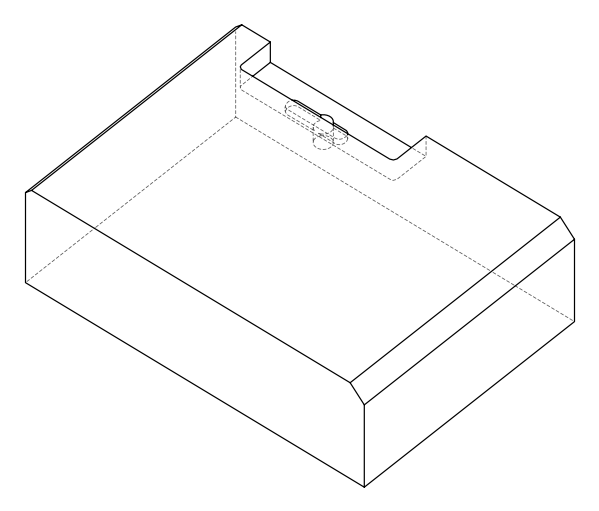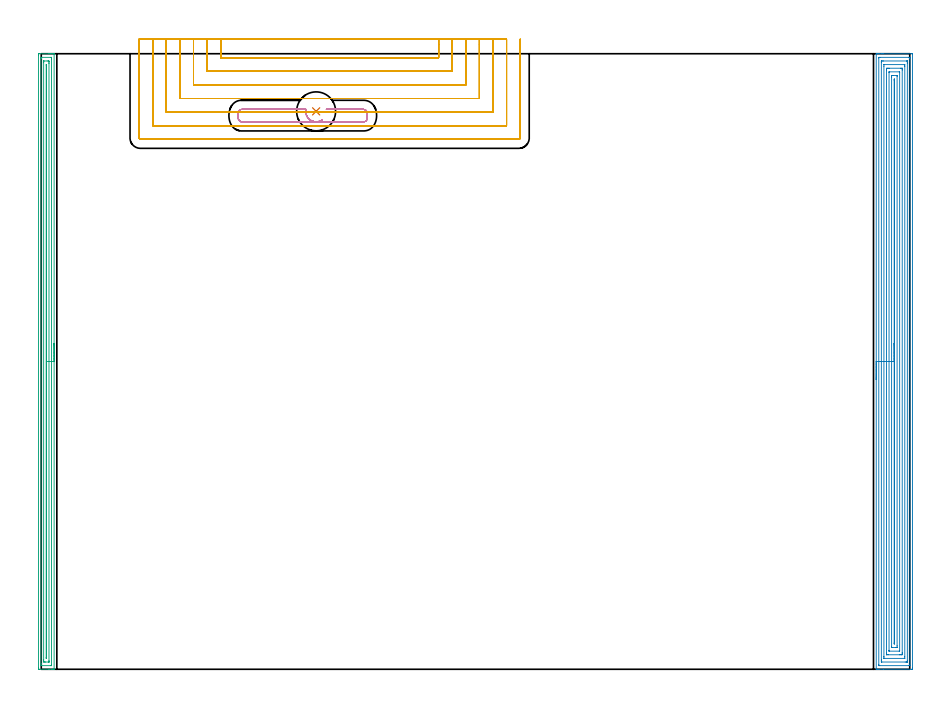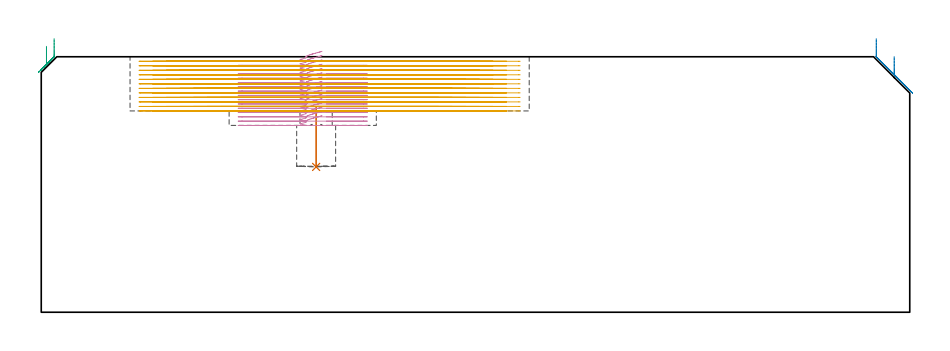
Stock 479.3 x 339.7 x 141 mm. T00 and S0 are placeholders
(PLAN: 5 operations, 2 tool changes, 126.7 min)
(1 INDEXABLE_INSERT_DRILL_BLIND_HOLE_FROM_SOLID | STEP1POCKET | NXT0302_014 | 0.14 min | 21946 mm3)
(2 AREA_MILL | FG_CHAMFER_SURFACE | UGT0205_001 | 21.94 min | 67940 mm3)
(3 AREA_MILL_1 | FG_CHAMFER_SURFACE_1 | UGT0205_001 | 11.02 min | 12552 mm3)
(4 MILL_RECTANGULAR_POCKET | POCKET_RECTANGULAR_STRAIGHT | NXT0201_013 | Follow Part, ap 2.5, ae 75% | 5.87 min | 38819 mm3)
(5 MILL_SLOT | SLOT_PARTIAL_RECTANGULAR | NXT0201_013 | Follow Part, ap 2.5, ae 75% | 87.69 min | 302024 mm3)
(TOOL NXT0302_014 | Index. Insert Drill 21.5mm [880-D2150L25-03] | D21.5 PA176 FL65 Z2)
(TOOL UGT0205_001 | Chamfer Mill 20 x 3 x 45 deg. | D20 FL50 Z2)
(TOOL NXT0201_013 | ENDMILL 10mm | D10 FL30 Z4)
(OP 1 INDEXABLE_INSERT_DRILL_BLIND_HOLE_FROM_SOLID)
G17 G21 G94 G90
T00 M6
G54
G17 G0 G90 X151.7 Y307.9 S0 M3
G43 Z151. H1
G94 G81 G98 Z80.2 F250. R113.1
G80
M5
M2
(OP 2 AREA_MILL)
G17 G21 G94 G90
T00 M6
G54
G17 G0 G90 X460.8 Y159.85 S1061 M3
G43 Z151. H0
G94 G1 Y159.888 Z150.128 F250.
Y160.002 Z149.264
Y160.191 Z148.412
Y160.453 Z147.58
Y160.787 Z146.774
Y161.19 Z146.
Y161.658 Z145.264
Y162.19 Z144.572
Y162.779 Z143.929
Y163.422 Z143.34
Y164.114 Z142.808
Y164.85 Z142.34
Y165.624 Z141.937
Y166.43 Z141.603
Y167.262 Z141.341
Y168.113 Z141.152
Y168.978 Z141.038
Y169.85 Z141.
Y339.532
X460.803 Y339.69 Z140.988
X460.862 Y339.693 Z140.93
X461.264 Y339.7 Z140.535
X461.642 Z140.157
X462.312 Z139.483
X463.541 Z138.256
X464.099 Z137.695
X464.714 Z137.082
X480.181 Z121.616
X480.462 Y339.698 Z121.335
X480.792 Y339.69 Z121.006
X480.799 Y339.361 Z120.999
X480.8 Y0.614 Z121.
X480.797 Y0.337 Z121.002
X480.792 Y0.01 Z121.006
X480.46 Y0. Z121.337
X464.714 Z137.082
X462.312 Z139.483
X461.264 Z140.535
X460.864 Y0.001 Z140.927
X460.846 Y0.003 Z140.945
X460.803 Y0.01 Z140.988
X460.8 Y0.167 Z141.
Y169.85
X462.214 Z139.586
X462.215 Y337.398 Z139.585
X462.216 Y337.496 Z139.584
X462.221 Y337.683 Z139.579
X462.312 Y337.69 Z139.488
X462.807 Y337.699 Z138.993
X478.887 Y337.7 Z122.913
X479.287 Y337.698 Z122.513
X479.344 Y337.695 Z122.456
X479.373 Y337.691 Z122.427
X479.379 Y337.594 Z122.421
X479.385 Y337.398 Z122.415
X479.386 Y337.3 Z122.414
Y337.202
X479.385 Y2.302 Z122.415
X479.384 Y2.204 Z122.416
X479.379 Y2.017 Z122.421
X479.287 Y2.01 Z122.513
X478.793 Y2.001 Z123.007
X462.713 Y2. Z139.087
X462.312 Y2.002 Z139.488
X462.256 Y2.005 Z139.544
X462.227 Y2.009 Z139.573
X462.221 Y2.106 Z139.579
X462.215 Y2.302 Z139.585
X462.214 Y2.4 Z139.586
Y2.498
Y169.85
X463.628 Z138.172
X463.629 Y335.091 Z138.171
X463.63 Y335.514 Z138.17
X463.633 Y335.631 Z138.167
X463.635 Y335.681 Z138.165
X463.727 Y335.69 Z138.073
X463.915 Y335.698 Z137.885
X464.099 Y335.699 Z137.701
X464.806 Y335.7 Z136.994
X477.687 Z124.113
X477.811 Y335.698 Z123.989
X477.91 Y335.693 Z123.89
X477.965 Y335.688 Z123.835
X477.967 Y335.669 Z123.833
X477.969 Y335.514 Z123.831
X477.971 Y335.043 Z123.829
X477.972 Y334.621 Z123.828
X477.971 Y4.609 Z123.829
X477.97 Y4.186 Z123.83
X477.967 Y4.069 Z123.833
X477.965 Y4.019 Z123.835
X477.873 Y4.01 Z123.927
X477.685 Y4.002 Z124.115
X477.501 Y4.001 Z124.299
X476.794 Y4. Z125.006
X463.913 Z137.887
X463.789 Y4.002 Z138.011
X463.69 Y4.007 Z138.11
X463.635 Y4.012 Z138.165
X463.633 Y4.031 Z138.167
X463.631 Y4.186 Z138.169
X463.629 Y4.657 Z138.171
X463.628 Y5.079 Z138.172
Y169.85
X465.043 Z136.757
Y332.834
X465.049 Y333.672 Z136.751
X465.053 Y333.69 Z136.747
X465.075 Y333.695 Z136.725
X465.129 Y333.699 Z136.671
X476.474 Z125.326
X476.526 Y333.695 Z125.274
X476.547 Y333.69 Z125.253
X476.55 Y333.678 Z125.25
X476.557 Y332.885 Z125.243
Y332.834
Y6.865
X476.551 Y6.028 Z125.249
X476.547 Y6.01 Z125.253
X476.525 Y6.005 Z125.275
X476.471 Y6.001 Z125.329
X465.126 Z136.674
X465.074 Y6.005 Z136.726
X465.053 Y6.01 Z136.747
X465.05 Y6.022 Z136.75
X465.043 Y6.815 Z136.757
Y6.865
Y169.85
X466.457 Z135.343
Y330.478
X466.458 Y331.048 Z135.342
X466.46 Y331.368 Z135.34
X466.464 Y331.684 Z135.336
X466.78 Y331.693 Z135.02
X467.023 Y331.698 Z134.777
X467.673 Y331.7 Z134.127
X467.915 Z133.885
X474.169 Z127.631
X474.82 Y331.699 Z126.98
X475.066 Y331.696 Z126.734
X475.123 Y331.69 Z126.677
X475.136 Y331.673 Z126.664
X475.138 Y331.623 Z126.662
X475.142 Y331.048 Z126.658
X475.143 Y330.726 Z126.657
Y9.222
X475.142 Y8.652 Z126.658
X475.14 Y8.332 Z126.66
X475.136 Y8.016 Z126.664
X474.82 Y8.007 Z126.98
X474.577 Y8.002 Z127.223
X473.927 Y8. Z127.873
X473.685 Z128.115
X467.431 Z134.369
X466.78 Y8.001 Z135.02
X466.534 Y8.004 Z135.266
X466.477 Y8.01 Z135.323
X466.464 Y8.027 Z135.336
X466.462 Y8.076 Z135.338
X466.458 Y8.652 Z135.342
X466.457 Y8.974 Z135.343
Y169.85
X467.871 Z133.929
X467.872 Y329.262 Z133.928
X467.875 Y329.609 Z133.925
X467.878 Y329.687 Z133.922
X467.983 Y329.694 Z133.817
X468.129 Y329.699 Z133.671
X473.49 Z128.31
X473.675 Y329.694 Z128.125
X473.712 Y329.691 Z128.088
X473.722 Y329.627 Z128.078
X473.727 Y329.462 Z128.073
X473.728 Y329.262 Z128.072
Y10.438
X473.725 Y10.09 Z128.075
X473.722 Y10.013 Z128.078
X473.617 Y10.006 Z128.183
X473.471 Y10.001 Z128.329
X468.11 Z133.69
X467.925 Y10.006 Z133.875
X467.888 Y10.009 Z133.912
X467.878 Y10.073 Z133.922
X467.873 Y10.238 Z133.927
X467.872 Y10.438 Z133.928
X467.871 Y169.85 Z133.929
X469.285 Z132.515
Y326.757
X469.289 Y327.476 Z132.511
X469.292 Y327.644 Z132.508
X469.298 Y327.69 Z132.502
X469.348 Y327.694 Z132.452
X469.46 Y327.697 Z132.34
X470.129 Y327.7 Z131.671
X471.916 Z129.884
X472.14 Z129.66
X472.215 Y327.698 Z129.585
X472.274 Y327.694 Z129.526
X472.307 Y327.69 Z129.493
X472.309 Y327.65 Z129.491
X472.313 Y327.476 Z129.487
X472.314 Y327.302 Z129.486
Y12.943
X472.311 Y12.224 Z129.489
X472.308 Y12.056 Z129.492
X472.302 Y12.01 Z129.498
X472.252 Y12.006 Z129.548
X472.14 Y12.003 Z129.66
X471.471 Y12. Z130.329
X469.684 Z132.116
X469.46 Z132.34
X469.385 Y12.002 Z132.415
X469.326 Y12.006 Z132.474
X469.293 Y12.01 Z132.507
X469.291 Y12.05 Z132.509
X469.287 Y12.224 Z132.513
X469.286 Y12.398 Z132.514
X469.285 Y169.85 Z132.515
X470.699 Z131.101
X470.7 Y324.998 Z131.1
X470.701 Y325.342 Z131.099
X470.707 Y325.69 Z131.093
X470.795 Y325.692 Z131.005
X470.893 Y325.69 Z130.907
X470.898 Y325.489 Z130.902
X470.9 Y325.143 Z130.9
Y14.702
X470.899 Y14.358 Z130.901
X470.893 Y14.01 Z130.907
X470.805 Y14.008 Z130.995
X470.707 Y14.01 Z131.093
X470.702 Y14.211 Z131.098
X470.7 Y14.557 Z131.1
X470.699 Y169.85 Z131.101
Y170.722 Z131.139
Y171.586 Z131.252
Y172.438 Z131.441
Y173.27 Z131.704
Y174.076 Z132.037
Y174.85 Z132.44
Y175.586 Z132.909
Y176.278 Z133.44
Y176.921 Z134.029
Y177.51 Z134.673
Y178.041 Z135.365
Y178.51 Z136.101
Y178.913 Z136.874
Y179.247 Z137.68
Y179.509 Z138.512
Y179.698 Z139.364
Y179.812 Z140.229
Y179.85 Z141.101
G0 Z151.
M5
M2
(OP 3 AREA_MILL_1)
G17 G21 G94 G90
T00 M6
G54
G17 G0 G90 X7.1 Y179.85 S1061 M3
G43 Z151. H0
G94 G1 Y179.812 Z150.128 F250.
Y179.698 Z149.263
Y179.509 Z148.412
Y179.247 Z147.58
Y178.913 Z146.774
Y178.51 Z146.
Y178.041 Z145.264
Y177.51 Z144.572
Y176.921 Z143.929
Y176.278 Z143.34
Y175.586 Z142.808
Y174.85 Z142.34
Y174.076 Z141.937
Y173.27 Z141.603
Y172.438 Z141.341
Y171.586 Z141.152
Y170.722 Z141.038
Y169.85 Z141.
Y0.167
X7.098 Y0.01 Z140.988
X6.966 Y0.002 Z140.858
X6.828 Y0. Z140.728
X6.519 Z140.419
X5.863 Z139.757
X4.659 Z138.556
X4.113 Z138.007
X-1.138 Y0.001 Z132.759
X-1.493 Y0.01 Z132.405
X-1.498 Y0.247 Z132.401
X-1.5 Y0.614 Z132.4
Y0.984
Y339.086
X-1.498 Y339.453 Z132.401
X-1.493 Y339.69 Z132.405
X-1.138 Y339.7 Z132.759
X4.113 Z138.007
X4.659 Z138.556
X4.988 Z138.884
X5.535 Z139.431
X5.863 Z139.757
X6.519 Z140.419
X6.828 Z140.728
X6.966 Y339.698 Z140.858
X7.098 Y339.69 Z140.988
X7.1 Y339.532 Z141.
Y169.85
X5.686 Z139.586
X5.685 Y2.581 Z139.585
X5.684 Y2.4 Z139.584
X5.679 Y2.045 Z139.579
X5.678 Y2.01 Z139.578
X5.615 Y2.006 Z139.515
X5.51 Y2.002 Z139.41
X5.379 Y2. Z139.279
X0.128 Y2.001 Z134.028
X-0.03 Y2.006 Z133.87
X-0.059 Y2.01 Z133.841
X-0.079 Y2.016 Z133.821
X-0.08 Y2.051 Z133.82
X-0.084 Y2.218 Z133.816
X-0.085 Y2.4 Z133.815
X-0.086 Y3.113 Z133.814
X-0.085 Y337.119 Z133.815
X-0.084 Y337.3 Z133.816
X-0.079 Y337.655 Z133.821
X-0.078 Y337.69 Z133.822
X-0.015 Y337.694 Z133.885
X0.09 Y337.698 Z133.99
X0.221 Y337.7 Z134.121
X5.472 Y337.699 Z139.372
X5.63 Y337.694 Z139.53
X5.659 Y337.69 Z139.559
X5.679 Y337.683 Z139.579
X5.68 Y337.649 Z139.58
X5.684 Y337.482 Z139.584
X5.685 Y337.3 Z139.585
X5.686 Y336.587 Z139.586
Y169.85
X4.272 Z138.172
X4.271 Y4.917 Z138.171
X4.269 Y4.186 Z138.169
X4.267 Y4.029 Z138.167
X4.265 Y4.011 Z138.165
X4.249 Y4.007 Z138.149
X4.204 Y4.003 Z138.104
X4.113 Y4.001 Z138.013
X2.362 Y4. Z136.262
X1.666 Y4.004 Z135.566
X1.487 Y4.01 Z135.387
X1.335 Y4.033 Z135.235
X1.332 Y4.186 Z135.232
X1.33 Y4.347 Z135.23
X1.329 Y5.079 Z135.229
X1.328 Y5.242 Z135.228
X1.329 Y334.783 Z135.229
X1.331 Y335.514 Z135.231
X1.333 Y335.671 Z135.233
X1.335 Y335.689 Z135.235
X1.351 Y335.693 Z135.251
X1.396 Y335.697 Z135.296
X1.487 Y335.699 Z135.387
X3.238 Y335.7 Z137.138
X3.934 Y335.696 Z137.834
X4.113 Y335.69 Z138.013
X4.265 Y335.667 Z138.165
X4.268 Y335.514 Z138.168
X4.27 Y335.353 Z138.17
X4.271 Y334.621 Z138.171
X4.272 Y334.458 Z138.172
Y169.85
X2.857 Z136.757
Y6.302
X2.853 Y6.185 Z136.753
X2.845 Y6.01 Z136.745
X2.8 Y6.007 Z136.7
X2.755 Y6.01 Z136.655
X2.747 Y6.185 Z136.647
X2.743 Y6.302 Z136.643
Y6.36
Y333.398
X2.747 Y333.515 Z136.647
X2.755 Y333.69 Z136.655
X2.8 Y333.692 Z136.7
X2.845 Y333.69 Z136.745
X2.853 Y333.515 Z136.753
X2.857 Y333.398 Z136.757
Y333.34
Y169.85
Y168.978 Z136.795
Y168.113 Z136.909
Y167.262 Z137.098
Y166.43 Z137.36
Y165.624 Z137.694
Y164.85 Z138.097
Y164.114 Z138.566
Y163.422 Z139.097
Y162.779 Z139.686
Y162.19 Z140.329
Y161.658 Z141.022
Y161.19 Z141.757
Y160.787 Z142.531
Y160.453 Z143.337
Y160.191 Z144.169
Y160.002 Z145.021
Y159.888 Z145.886
Y159.85 Z146.757
G0 Z151.
M5
M2
(OP 4 MILL_RECTANGULAR_POCKET)
G17 G21 G94 G90
T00 M6
G54
G17 G0 G90 X154.956 Y303.178 S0 M3
G43 Z151. H0
Z144.
G94 G1 X154.557 Y302.913 Z143.871 F250.
X154.26 Y302.745 Z143.78
X153.859 Y302.567 Z143.663
X153.536 Y302.458 Z143.571
X153.212 Y302.35 Z143.48
X152.276 Y302.178 Z143.225
X151.324 Y302.16 Z142.969
X150.381 Y302.298 Z142.714
X150.054 Y302.394 Z142.623
X149.78 Y302.477 Z142.546
X149.516 Y302.587 Z142.47
X149.2 Y302.719 Z142.378
X148.56 Y303.082 Z142.181
X147.971 Y303.523 Z141.983
X147.441 Y304.034 Z141.786
X146.98 Y304.608 Z141.589
X146.799 Y304.898 Z141.497
X146.458 Y305.54 Z141.302
X146.32 Y305.851 Z141.211
X146.074 Y306.699 Z140.975
X145.959 Y307.574 Z140.738
X145.978 Y308.456 Z140.502
X146.067 Y309. Z140.354
X142.852 Z139.493
X146.067 Z138.631
X110.8 F500.
G3 X108.7 Y306.9 R2.1
G1 Y304.2
G3 X110.8 Y302.1 R2.1
G1 X177.8
G3 X179.9 Y304.2 R2.1
G1 Y306.9
G3 X177.8 Y309. R2.1
G1 X157.335
G0 X154.957 Y303.179 Z141.631
G1 X154.557 Y302.913 Z141.502 F250.
X154.344 Y302.793 Z141.437
X154.122 Y302.691 Z141.372
X153.813 Y302.548 Z141.28
X152.979 Y302.292 Z141.046
X152.116 Y302.164 Z140.813
X151.244 Y302.165 Z140.579
X150.381 Y302.298 Z140.345
X150.054 Y302.394 Z140.254
X149.771 Y302.48 Z140.175
X149.499 Y302.594 Z140.095
X149.183 Y302.727 Z140.004
X148.548 Y303.09 Z139.808
X147.963 Y303.529 Z139.612
X147.438 Y304.037 Z139.416
X146.98 Y304.608 Z139.22
X146.799 Y304.898 Z139.128
X146.458 Y305.54 Z138.933
X146.32 Y305.851 Z138.842
X146.059 Y306.768 Z138.587
X145.953 Y307.714 Z138.332
X146.002 Y308.666 Z138.076
X146.067 Y309. Z137.985
X142.853 Z137.124
X146.067 Z136.262
X110.8 F500.
G3 X108.7 Y306.9 R2.1
G1 Y304.2
G3 X110.8 Y302.1 R2.1
G1 X177.8
G3 X179.9 Y304.2 R2.1
G1 Y306.9
G3 X177.8 Y309. R2.1
G1 X157.335
G0 X154.956 Y303.179 Z139.262
G1 X154.557 Y302.913 Z139.134 F250.
X154.26 Y302.745 Z139.042
X153.525 Y302.444 Z138.83
X152.756 Y302.246 Z138.617
X151.967 Y302.155 Z138.404
X151.174 Y302.171 Z138.191
X150.389 Y302.295 Z137.979
X150.062 Y302.391 Z137.887
X149.735 Y302.491 Z137.796
X148.933 Y302.857 Z137.56
X148.196 Y303.34 Z137.323
X147.54 Y303.928 Z137.087
X146.98 Y304.608 Z136.851
X146.799 Y304.898 Z136.76
X146.458 Y305.54 Z136.565
X146.32 Y305.851 Z136.474
X146.059 Y306.768 Z136.218
X145.953 Y307.714 Z135.963
X146.002 Y308.666 Z135.708
X146.067 Y309. Z135.617
X142.852 Z134.755
X146.067 Z133.894
X110.8 F500.
G3 X108.7 Y306.9 R2.1
G1 Y304.2
G3 X110.8 Y302.1 R2.1
G1 X177.8
G3 X179.9 Y304.2 R2.1
G1 Y306.9
G3 X177.8 Y309. R2.1
G1 X157.335
G0 X154.956 Y303.179 Z136.894
G1 X154.557 Y302.913 Z136.765 F250.
X154.26 Y302.745 Z136.674
X153.525 Y302.444 Z136.461
X152.756 Y302.246 Z136.248
X151.967 Y302.155 Z136.035
X151.174 Y302.171 Z135.823
X150.389 Y302.295 Z135.61
X150.062 Y302.391 Z135.519
X149.735 Y302.491 Z135.427
X148.933 Y302.857 Z135.191
X148.196 Y303.34 Z134.955
X147.54 Y303.928 Z134.719
X146.98 Y304.608 Z134.483
X146.799 Y304.898 Z134.391
X146.458 Y305.54 Z134.196
X146.32 Y305.851 Z134.105
X146.059 Y306.768 Z133.85
X145.953 Y307.714 Z133.594
X146.002 Y308.666 Z133.339
X146.067 Y309. Z133.248
X142.852 Z132.386
X146.067 Z131.525
X110.8 F500.
G3 X108.7 Y306.9 R2.1
G1 Y304.2
G3 X110.8 Y302.1 R2.1
G1 X177.8
G3 X179.9 Y304.2 R2.1
G1 Y306.9
G3 X177.8 Y309. R2.1
G1 X157.335
G0 X154.957 Y303.179 Z134.525
G1 X154.557 Y302.913 Z134.396 F250.
X154.26 Y302.745 Z134.305
X153.525 Y302.444 Z134.092
X152.756 Y302.246 Z133.879
X151.967 Y302.155 Z133.667
X151.174 Y302.171 Z133.454
X150.389 Y302.295 Z133.241
X150.062 Y302.391 Z133.15
X149.735 Y302.491 Z133.058
X148.933 Y302.857 Z132.822
X148.196 Y303.34 Z132.586
X147.54 Y303.928 Z132.35
X146.98 Y304.608 Z132.114
X146.799 Y304.898 Z132.022
X146.458 Y305.54 Z131.827
X146.32 Y305.851 Z131.736
X146.059 Y306.768 Z131.481
X145.953 Y307.714 Z131.225
X146.002 Y308.666 Z130.97
X146.067 Y309. Z130.879
X142.853 Z130.018
X146.067 Z129.156
X110.8 F500.
G3 X108.7 Y306.9 R2.1
G1 Y304.2
G3 X110.8 Y302.1 R2.1
G1 X177.8
G3 X179.9 Y304.2 R2.1
G1 Y306.9
G3 X177.8 Y309. R2.1
G1 X157.335
G0 X154.957 Y303.179 Z132.156
G1 X154.557 Y302.913 Z132.027 F250.
X154.26 Y302.745 Z131.936
X153.525 Y302.444 Z131.723
X152.756 Y302.246 Z131.511
X151.967 Y302.155 Z131.298
X151.174 Y302.171 Z131.085
X150.389 Y302.295 Z130.872
X150.062 Y302.391 Z130.781
X149.735 Y302.491 Z130.689
X148.933 Y302.857 Z130.453
X148.196 Y303.34 Z130.217
X147.54 Y303.928 Z129.981
X146.98 Y304.608 Z129.745
X146.799 Y304.898 Z129.653
X146.458 Y305.54 Z129.458
X146.32 Y305.851 Z129.367
X146.059 Y306.768 Z129.112
X145.953 Y307.714 Z128.857
X146.002 Y308.666 Z128.601
X146.067 Y309. Z128.51
X142.853 Z127.649
X146.067 Z126.787
X110.8 F500.
G3 X108.7 Y306.9 R2.1
G1 Y304.2
G3 X110.8 Y302.1 R2.1
G1 X177.8
G3 X179.9 Y304.2 R2.1
G1 Y306.9
G3 X177.8 Y309. R2.1
G1 X157.335
G0 X154.957 Y303.179 Z129.787
G1 X154.557 Y302.913 Z129.659 F250.
X154.345 Y302.793 Z129.594
X154.124 Y302.691 Z129.528
X153.814 Y302.548 Z129.437
X152.98 Y302.292 Z129.203
X152.118 Y302.164 Z128.97
X151.246 Y302.165 Z128.736
X150.384 Y302.297 Z128.502
X150.056 Y302.393 Z128.411
X149.772 Y302.48 Z128.331
X149.499 Y302.594 Z128.252
X149.183 Y302.727 Z128.16
X148.548 Y303.09 Z127.964
X147.963 Y303.529 Z127.768
X147.438 Y304.037 Z127.572
X146.98 Y304.608 Z127.376
X146.799 Y304.898 Z127.285
X146.458 Y305.54 Z127.09
X146.32 Y305.851 Z126.999
X146.059 Y306.768 Z126.743
X145.953 Y307.714 Z126.488
X146.002 Y308.666 Z126.233
X146.067 Y309. Z126.141
X142.853 Z125.28
X146.067 Z124.419
X110.8 F500.
G3 X108.7 Y306.9 R2.1
G1 Y304.2
G3 X110.8 Y302.1 R2.1
G1 X177.8
G3 X179.9 Y304.2 R2.1
G1 Y306.9
G3 X177.8 Y309. R2.1
G1 X157.335
G0 X154.953 Y303.177 Z127.419
G1 X154.552 Y302.911 Z127.29 F250.
X154.342 Y302.792 Z127.225
X154.123 Y302.691 Z127.16
X153.813 Y302.548 Z127.069
X152.98 Y302.292 Z126.835
X152.117 Y302.164 Z126.602
X151.246 Y302.165 Z126.368
X150.384 Y302.297 Z126.134
X150.056 Y302.393 Z126.043
X149.836 Y302.46 Z125.981
X149.621 Y302.544 Z125.92
X149.304 Y302.67 Z125.828
X148.622 Y303.042 Z125.62
X147.997 Y303.502 Z125.412
X147.437 Y304.04 Z125.204
X146.954 Y304.648 Z124.996
X146.777 Y304.94 Z124.904
X146.452 Y305.555 Z124.718
X146.368 Y305.746 Z124.662
X146.297 Y305.942 Z124.606
X146.183 Y306.263 Z124.515
X146.012 Y307.053 Z124.298
X145.952 Y307.859 Z124.082
X146.004 Y308.665 Z123.865
X146.07 Y309. Z123.774
X142.853 Z122.912
X146.07 Z122.05
X110.8 F500.
G3 X108.7 Y306.9 R2.1
G1 Y304.2
G3 X110.8 Y302.1 R2.1
G1 X177.8
G3 X179.9 Y304.2 R2.1
G1 Y306.9
G3 X177.8 Y309. R2.1
G1 X157.335
G0 X154.953 Y303.177 Z125.05
G1 X154.552 Y302.911 Z124.921 F250.
X154.342 Y302.792 Z124.856
X154.123 Y302.691 Z124.792
X153.813 Y302.548 Z124.7
X152.981 Y302.293 Z124.467
X152.12 Y302.164 Z124.234
X151.25 Y302.165 Z124.
X150.389 Y302.295 Z123.767
X150.062 Y302.391 Z123.676
X149.735 Y302.49 Z123.584
X148.923 Y302.863 Z123.345
X148.178 Y303.355 Z123.106
X147.517 Y303.955 Z122.867
X146.954 Y304.648 Z122.627
X146.777 Y304.94 Z122.536
X146.452 Y305.555 Z122.349
X146.368 Y305.746 Z122.294
X146.297 Y305.942 Z122.238
X146.183 Y306.263 Z122.146
X146.012 Y307.053 Z121.93
X145.952 Y307.859 Z121.713
X146.004 Y308.665 Z121.497
X146.07 Y309. Z121.405
X142.852 Z120.543
X146.07 Z119.681
X110.8 F500.
G3 X108.7 Y306.9 R2.1
G1 Y304.2
G3 X110.8 Y302.1 R2.1
G1 X177.8
G3 X179.9 Y304.2 R2.1
G1 Y306.9
G3 X177.8 Y309. R2.1
G1 X157.335
G0 X154.956 Y303.179 Z122.681
G1 X154.557 Y302.913 Z122.553 F250.
X154.26 Y302.745 Z122.461
X153.525 Y302.444 Z122.248
X152.756 Y302.246 Z122.036
X151.967 Y302.155 Z121.823
X151.174 Y302.171 Z121.61
X150.389 Y302.295 Z121.397
X150.062 Y302.391 Z121.306
X149.735 Y302.491 Z121.214
X148.933 Y302.857 Z120.978
X148.196 Y303.34 Z120.742
X147.54 Y303.928 Z120.506
X146.98 Y304.608 Z120.27
X146.799 Y304.898 Z120.178
X146.458 Y305.54 Z119.984
X146.32 Y305.851 Z119.892
X146.059 Y306.768 Z119.637
X145.953 Y307.714 Z119.382
X146.002 Y308.666 Z119.127
X146.067 Y309. Z119.035
X142.852 Z118.174
X146.067 Z117.312
X110.8 F500.
G3 X108.7 Y306.9 R2.1
G1 Y304.2
G3 X110.8 Y302.1 R2.1
G1 X177.8
G3 X179.9 Y304.2 R2.1
G1 Y306.9
G3 X177.8 Y309. R2.1
G1 X157.335
G0 X154.956 Y303.179 Z120.312
G1 X154.557 Y302.913 Z120.184 F250.
X154.26 Y302.745 Z120.093
X153.525 Y302.444 Z119.88
X152.756 Y302.246 Z119.667
X151.967 Y302.155 Z119.454
X151.174 Y302.171 Z119.241
X150.389 Y302.295 Z119.029
X150.062 Y302.391 Z118.937
X149.735 Y302.491 Z118.846
X148.933 Y302.857 Z118.61
X148.196 Y303.34 Z118.374
X147.54 Y303.928 Z118.137
X146.98 Y304.608 Z117.901
X146.799 Y304.898 Z117.81
X146.458 Y305.54 Z117.615
X146.32 Y305.851 Z117.524
X146.059 Y306.768 Z117.268
X145.953 Y307.714 Z117.013
X146.002 Y308.666 Z116.758
X146.067 Y309. Z116.667
X142.852 Z115.805
X146.067 Z114.944
X110.8 F500.
G3 X108.7 Y306.9 R2.1
G1 Y304.2
G3 X110.8 Y302.1 R2.1
G1 X177.8
G3 X179.9 Y304.2 R2.1
G1 Y306.9
G3 X177.8 Y309. R2.1
G1 X157.335
G0 X154.956 Y303.179 Z117.944
G1 X154.557 Y302.913 Z117.815 F250.
X154.26 Y302.745 Z117.724
X153.525 Y302.444 Z117.511
X152.756 Y302.246 Z117.298
X151.967 Y302.155 Z117.085
X151.174 Y302.171 Z116.873
X150.389 Y302.295 Z116.66
X150.062 Y302.391 Z116.569
X149.735 Y302.491 Z116.477
X148.933 Y302.857 Z116.241
X148.196 Y303.34 Z116.005
X147.54 Y303.928 Z115.769
X146.98 Y304.608 Z115.533
X146.799 Y304.898 Z115.441
X146.458 Y305.54 Z115.246
X146.32 Y305.851 Z115.155
X146.059 Y306.768 Z114.9
X145.953 Y307.714 Z114.644
X146.002 Y308.666 Z114.389
X146.067 Y309. Z114.298
X142.852 Z113.436
X146.067 Z112.575
X110.8 F500.
G3 X108.7 Y306.9 R2.1
G1 Y304.2
G3 X110.8 Y302.1 R2.1
G1 X177.8
G3 X179.9 Y304.2 R2.1
G1 Y306.9
G3 X177.8 Y309. R2.1
G1 X157.335
G0 X154.956 Y303.179 Z115.575
G1 X154.557 Y302.913 Z115.446 F250.
X154.26 Y302.745 Z115.355
X153.525 Y302.444 Z115.142
X152.756 Y302.246 Z114.93
X151.967 Y302.155 Z114.717
X151.174 Y302.171 Z114.504
X150.389 Y302.295 Z114.291
X150.062 Y302.391 Z114.2
X149.735 Y302.491 Z114.108
X148.933 Y302.857 Z113.872
X148.196 Y303.34 Z113.636
X147.54 Y303.928 Z113.4
X146.98 Y304.608 Z113.164
X146.799 Y304.898 Z113.072
X146.458 Y305.54 Z112.877
X146.32 Y305.851 Z112.786
X146.059 Y306.768 Z112.531
X145.953 Y307.714 Z112.276
X146.002 Y308.666 Z112.02
X146.067 Y309. Z111.929
X142.852 Z111.068
X146.067 Z110.206
X110.8 F500.
G3 X108.7 Y306.9 R2.1
G1 Y304.2
G3 X110.8 Y302.1 R2.1
G1 X177.8
G3 X179.9 Y304.2 R2.1
G1 Y306.9
G3 X177.8 Y309. R2.1
G1 X157.335
G0 X154.956 Y303.178 Z113.206
G1 X154.557 Y302.913 Z113.078 F250.
X154.282 Y302.757 Z112.993
X153.991 Y302.632 Z112.908
X153.678 Y302.497 Z112.817
X152.875 Y302.27 Z112.593
X152.048 Y302.159 Z112.37
X151.213 Y302.168 Z112.146
X150.388 Y302.296 Z111.922
X150.06 Y302.391 Z111.831
X149.774 Y302.479 Z111.751
X149.499 Y302.594 Z111.671
X149.183 Y302.727 Z111.579
X148.378 Y303.206 Z111.328
X147.659 Y303.808 Z111.077
X147.046 Y304.516 Z110.826
X146.8 Y304.897 Z110.704
X146.456 Y305.546 Z110.507
X146.37 Y305.74 Z110.45
X146.298 Y305.939 Z110.394
X146.184 Y306.26 Z110.303
X146.011 Y307.051 Z110.086
X145.95 Y307.858 Z109.869
X146.002 Y308.666 Z109.652
X146.067 Y309. Z109.56
X142.852 Z108.699
X146.067 Z107.837
X110.8 F500.
G3 X108.7 Y306.9 R2.1
G1 Y304.2
G3 X110.8 Y302.1 R2.1
G1 X177.8
G3 X179.9 Y304.2 R2.1
G1 Y306.9
G3 X177.8 Y309. R2.1
G1 X157.335
G0 X154.956 Y303.178 Z110.837
G1 X154.557 Y302.913 Z110.709 F250.
X154.282 Y302.757 Z110.624
X153.991 Y302.632 Z110.54
X153.678 Y302.497 Z110.448
X152.875 Y302.27 Z110.225
X152.048 Y302.159 Z110.001
X151.213 Y302.168 Z109.777
X150.388 Y302.296 Z109.554
X150.06 Y302.391 Z109.462
X149.774 Y302.479 Z109.382
X149.499 Y302.594 Z109.302
X149.183 Y302.727 Z109.21
X148.378 Y303.206 Z108.959
X147.659 Y303.808 Z108.708
X147.046 Y304.516 Z108.457
X146.8 Y304.897 Z108.335
X146.456 Y305.546 Z108.138
X146.37 Y305.74 Z108.082
X146.298 Y305.939 Z108.025
X146.184 Y306.26 Z107.934
X146.011 Y307.051 Z107.717
X145.95 Y307.858 Z107.5
X146.002 Y308.666 Z107.283
X146.067 Y309. Z107.192
X142.852 Z106.33
X146.067 Z105.469
X110.8 F500.
G3 X108.7 Y306.9 R2.1
G1 Y304.2
G3 X110.8 Y302.1 R2.1
G1 X177.8
G3 X179.9 Y304.2 R2.1
G1 Y306.9
G3 X177.8 Y309. R2.1
G1 X157.335
G0 X154.956 Y303.179 Z108.469
G1 X154.557 Y302.913 Z108.34 F250.
X154.26 Y302.745 Z108.249
X153.525 Y302.444 Z108.036
X152.756 Y302.246 Z107.823
X151.967 Y302.155 Z107.611
X151.174 Y302.171 Z107.398
X150.389 Y302.295 Z107.185
X150.062 Y302.391 Z107.094
X149.735 Y302.491 Z107.002
X148.933 Y302.857 Z106.766
X148.196 Y303.34 Z106.53
X147.54 Y303.928 Z106.294
X146.98 Y304.608 Z106.058
X146.799 Y304.898 Z105.966
X146.458 Y305.54 Z105.771
X146.32 Y305.851 Z105.68
X146.059 Y306.768 Z105.425
X145.953 Y307.714 Z105.169
X146.002 Y308.666 Z104.914
X146.067 Y309. Z104.823
X142.852 Z103.961
X146.067 Z103.1
X110.8 F500.
G3 X108.7 Y306.9 R2.1
G1 Y304.2
G3 X110.8 Y302.1 R2.1
G1 X177.8
G3 X179.9 Y304.2 R2.1
G1 Y306.9
G3 X177.8 Y309. R2.1
G1 X157.335
G0 Z151.
M5
M2
(OP 5 MILL_SLOT)
G17 G21 G94 G90
T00 M6
G54
G17 G0 G90 X99. Y347.7 S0 M3
G43 Z151. H0
Z138.508
G94 G1 Y344.7 F250.
Y337.5 F500.
X219.3
Y344.7
Y347.7 F250.
X91.5
Y344.7
Y330. F500.
X226.8
Y344.7
Y347.7 F250.
X84.
Y344.7
Y322.5 F500.
X234.3
Y344.7
Y347.7 F250.
X76.5
Y344.7
Y315. F500.
X241.8
Y344.7
Y347.7 F250.
X69.
Y344.7
Y307.5 F500.
X108.798
X111.798 F250.
X176.802 F500.
X179.802 F250.
X249.3 F500.
Y344.7
Y347.7 F250.
X61.5
Y344.7
Y300. F500.
X256.8
Y344.7
Y347.7 F250.
X54.
Y344.7
Y293.2 F500.
G3 X54.7 Y292.5 R0.7
G1 X263.6
G3 X264.3 Y293.2 R0.7
G1 Y344.7
Y347.7 F250.
G0 X99. Z136.017
G1 Y344.7
Y337.5 F500.
X219.3
Y344.7
Y347.7 F250.
X91.5
Y344.7
Y330. F500.
X226.8
Y344.7
Y347.7 F250.
X84.
Y344.7
Y322.5 F500.
X234.3
Y344.7
Y347.7 F250.
X76.5
Y344.7
Y315. F500.
X241.8
Y344.7
Y347.7 F250.
X69.
Y344.7
Y307.5 F500.
X108.798
X111.798 F250.
X176.802 F500.
X179.802 F250.
X249.3 F500.
Y344.7
Y347.7 F250.
X61.5
Y344.7
Y300. F500.
X256.8
Y344.7
Y347.7 F250.
X54.
Y344.7
Y293.2 F500.
G3 X54.7 Y292.5 R0.7
G1 X263.6
G3 X264.3 Y293.2 R0.7
G1 Y344.7
Y347.7 F250.
G0 X99. Z133.525
G1 Y344.7
Y337.5 F500.
X219.3
Y344.7
Y347.7 F250.
X91.5
Y344.7
Y330. F500.
X226.8
Y344.7
Y347.7 F250.
X84.
Y344.7
Y322.5 F500.
X234.3
Y344.7
Y347.7 F250.
X76.5
Y344.7
Y315. F500.
X241.8
Y344.7
Y347.7 F250.
X69.
Y344.7
Y307.5 F500.
X108.798
X111.798 F250.
X176.802 F500.
X179.802 F250.
X249.3 F500.
Y344.7
Y347.7 F250.
X61.5
Y344.7
Y300. F500.
X256.8
Y344.7
Y347.7 F250.
X54.
Y344.7
Y293.2 F500.
G3 X54.7 Y292.5 R0.7
G1 X263.6
G3 X264.3 Y293.2 R0.7
G1 Y344.7
Y347.7 F250.
G0 X99. Z131.033
G1 Y344.7
Y337.5 F500.
X219.3
Y344.7
Y347.7 F250.
X91.5
Y344.7
Y330. F500.
X226.8
Y344.7
Y347.7 F250.
X84.
Y344.7
Y322.5 F500.
X234.3
Y344.7
Y347.7 F250.
X76.5
Y344.7
Y315. F500.
X241.8
Y344.7
Y347.7 F250.
X69.
Y344.7
Y307.5 F500.
X108.798
X111.798 F250.
X176.802 F500.
X179.802 F250.
X249.3 F500.
Y344.7
Y347.7 F250.
X61.5
Y344.7
Y300. F500.
X256.8
Y344.7
Y347.7 F250.
X54.
Y344.7
Y293.2 F500.
G3 X54.7 Y292.5 R0.7
G1 X263.6
G3 X264.3 Y293.2 R0.7
G1 Y344.7
Y347.7 F250.
G0 X99. Z128.542
G1 Y344.7
Y337.5 F500.
X219.3
Y344.7
Y347.7 F250.
X91.5
Y344.7
Y330. F500.
X226.8
Y344.7
Y347.7 F250.
X84.
Y344.7
Y322.5 F500.
X234.3
Y344.7
Y347.7 F250.
X76.5
Y344.7
Y315. F500.
X241.8
Y344.7
Y347.7 F250.
X69.
Y344.7
Y307.5 F500.
X108.798
X111.798 F250.
X176.802 F500.
X179.802 F250.
X249.3 F500.
Y344.7
Y347.7 F250.
X61.5
Y344.7
Y300. F500.
X256.8
Y344.7
Y347.7 F250.
X54.
Y344.7
Y293.2 F500.
G3 X54.7 Y292.5 R0.7
G1 X263.6
G3 X264.3 Y293.2 R0.7
G1 Y344.7
Y347.7 F250.
G0 X99. Z126.05
G1 Y344.7
Y337.5 F500.
X219.3
Y344.7
Y347.7 F250.
X91.5
Y344.7
Y330. F500.
X226.8
Y344.7
Y347.7 F250.
X84.
Y344.7
Y322.5 F500.
X234.3
Y344.7
Y347.7 F250.
X76.5
Y344.7
Y315. F500.
X241.8
Y344.7
Y347.7 F250.
X69.
Y344.7
Y307.5 F500.
X108.798
X111.798 F250.
X176.802 F500.
X179.802 F250.
X249.3 F500.
Y344.7
Y347.7 F250.
X61.5
Y344.7
Y300. F500.
X256.8
Y344.7
Y347.7 F250.
X54.
Y344.7
Y293.2 F500.
G3 X54.7 Y292.5 R0.7
G1 X263.6
G3 X264.3 Y293.2 R0.7
G1 Y344.7
Y347.7 F250.
G0 X99. Z123.558
G1 Y344.7
Y337.5 F500.
X219.3
Y344.7
Y347.7 F250.
X91.5
Y344.7
Y330. F500.
X226.8
Y344.7
Y347.7 F250.
X84.
Y344.7
Y322.5 F500.
X234.3
Y344.7
Y347.7 F250.
X76.5
Y344.7
Y315. F500.
X241.8
Y344.7
Y347.7 F250.
X69.
Y344.7
Y307.5 F500.
X108.798
X111.798 F250.
X176.802 F500.
X179.802 F250.
X249.3 F500.
Y344.7
Y347.7 F250.
X61.5
Y344.7
Y300. F500.
X256.8
Y344.7
Y347.7 F250.
X54.
Y344.7
Y293.2 F500.
G3 X54.7 Y292.5 R0.7
G1 X263.6
G3 X264.3 Y293.2 R0.7
G1 Y344.7
Y347.7 F250.
G0 X99. Z121.067
G1 Y344.7
Y337.5 F500.
X219.3
Y344.7
Y347.7 F250.
X91.5
Y344.7
Y330. F500.
X226.8
Y344.7
Y347.7 F250.
X84.
Y344.7
Y322.5 F500.
X234.3
Y344.7
Y347.7 F250.
X76.5
Y344.7
Y315. F500.
X241.8
Y344.7
Y347.7 F250.
X69.
Y344.7
Y307.5 F500.
X108.798
X111.798 F250.
X176.802 F500.
X179.802 F250.
X249.3 F500.
Y344.7
Y347.7 F250.
X61.5
Y344.7
Y300. F500.
X256.8
Y344.7
Y347.7 F250.
X54.
Y344.7
Y293.2 F500.
G3 X54.7 Y292.5 R0.7
G1 X263.6
G3 X264.3 Y293.2 R0.7
G1 Y344.7
Y347.7 F250.
G0 X99. Z118.575
G1 Y344.7
Y337.5 F500.
X219.3
Y344.7
Y347.7 F250.
X91.5
Y344.7
Y330. F500.
X226.8
Y344.7
Y347.7 F250.
X84.
Y344.7
Y322.5 F500.
X234.3
Y344.7
Y347.7 F250.
X76.5
Y344.7
Y315. F500.
X241.8
Y344.7
Y347.7 F250.
X69.
Y344.7
Y307.5 F500.
X108.798
X111.798 F250.
X176.802 F500.
X179.802 F250.
X249.3 F500.
Y344.7
Y347.7 F250.
X61.5
Y344.7
Y300. F500.
X256.8
Y344.7
Y347.7 F250.
X54.
Y344.7
Y293.2 F500.
G3 X54.7 Y292.5 R0.7
G1 X263.6
G3 X264.3 Y293.2 R0.7
G1 Y344.7
Y347.7 F250.
G0 X99. Z116.083
G1 Y344.7
Y337.5 F500.
X219.3
Y344.7
Y347.7 F250.
X91.5
Y344.7
Y330. F500.
X226.8
Y344.7
Y347.7 F250.
X84.
Y344.7
Y322.5 F500.
X234.3
Y344.7
Y347.7 F250.
X76.5
Y344.7
Y315. F500.
X241.8
Y344.7
Y347.7 F250.
X69.
Y344.7
Y307.5 F500.
X108.798
X111.798 F250.
X176.802 F500.
X179.802 F250.
X249.3 F500.
Y344.7
Y347.7 F250.
X61.5
Y344.7
Y300. F500.
X256.8
Y344.7
Y347.7 F250.
X54.
Y344.7
Y293.2 F500.
G3 X54.7 Y292.5 R0.7
G1 X263.6
G3 X264.3 Y293.2 R0.7
G1 Y344.7
Y347.7 F250.
G0 X99. Z113.592
G1 Y344.7
Y337.5 F500.
X219.3
Y344.7
Y347.7 F250.
X91.5
Y344.7
Y330. F500.
X226.8
Y344.7
Y347.7 F250.
X84.
Y344.7
Y322.5 F500.
X234.3
Y344.7
Y347.7 F250.
X76.5
Y344.7
Y315. F500.
X241.8
Y344.7
Y347.7 F250.
X69.
Y344.7
Y307.5 F500.
X108.798
X111.798 F250.
X176.802 F500.
X179.802 F250.
X249.3 F500.
Y344.7
Y347.7 F250.
X61.5
Y344.7
Y300. F500.
X256.8
Y344.7
Y347.7 F250.
X54.
Y344.7
Y293.2 F500.
G3 X54.7 Y292.5 R0.7
G1 X263.6
G3 X264.3 Y293.2 R0.7
G1 Y344.7
Y347.7 F250.
G0 X99. Z111.1
G1 Y344.7
Y337.5 F500.
X219.3
Y344.7
Y347.7 F250.
X91.5
Y344.7
Y330. F500.
X226.8
Y344.7
Y347.7 F250.
X84.
Y344.7
Y322.5 F500.
X234.3
Y344.7
Y347.7 F250.
X76.5
Y344.7
Y315. F500.
X241.8
Y344.7
Y347.7 F250.
X69.
Y344.7
Y307.5 F500.
X108.798
X111.798 F250.
X176.802 F500.
X179.802 F250.
X249.3 F500.
Y344.7
Y347.7 F250.
X61.5
Y344.7
Y300. F500.
X256.8
Y344.7
Y347.7 F250.
X54.
Y344.7
Y293.2 F500.
G3 X54.7 Y292.5 R0.7
G1 X263.6
G3 X264.3 Y293.2 R0.7
G1 Y344.7
Y347.7 F250.
G0 Z151.
M5
M2
